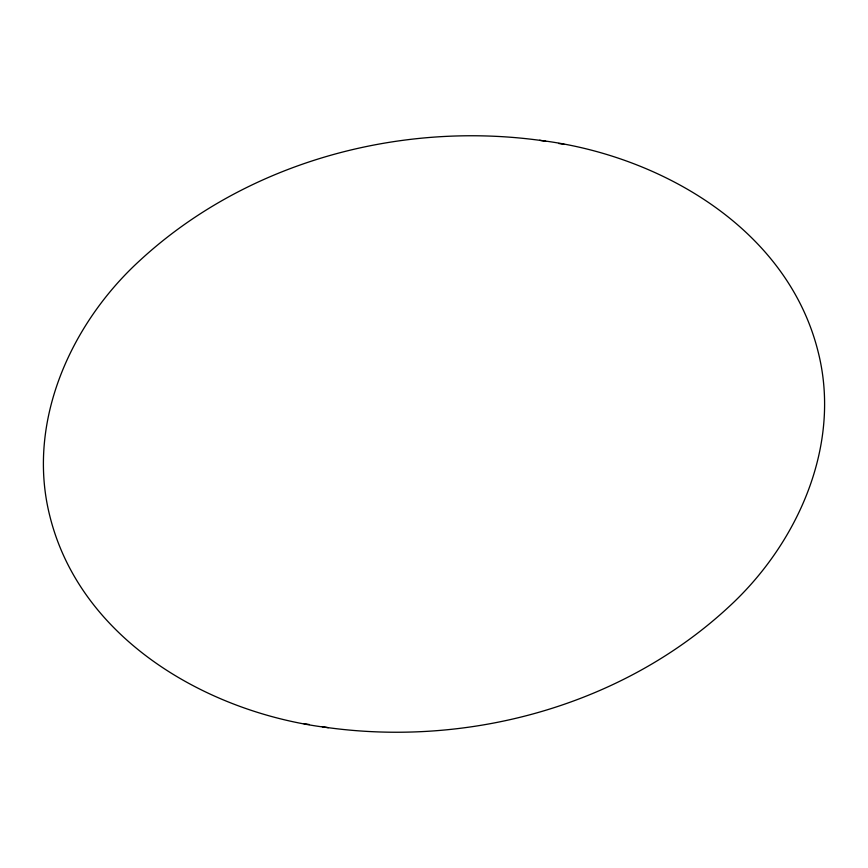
<?xml version="1.0" encoding="UTF-8"?>
<svg xmlns="http://www.w3.org/2000/svg" width="868" height="868" viewBox="0 0 868 868"><rect width="100%" height="100%" fill="white"/><g stroke="black" fill="none" stroke-linecap="round" stroke-linejoin="round"><path stroke-width="1.3" d="M539.657 140.312C397.674 121.14 245.59 162.739 139.596 260.747C70.731 323.731 26.246 422.13 49.736 515.668C80.355 639.911 208.624 713.203 328.343 727.688C470.326 746.86 622.41 705.261 728.404 607.253C797.269 544.269 841.754 445.87 818.264 352.332C787.645 228.089 659.376 154.797 539.657 140.312L545.69 141.289M558.591 143.459L564.298 144.392M303.702 723.608L309.409 724.541M322.31 726.711L328.343 727.688"/></g></svg>
